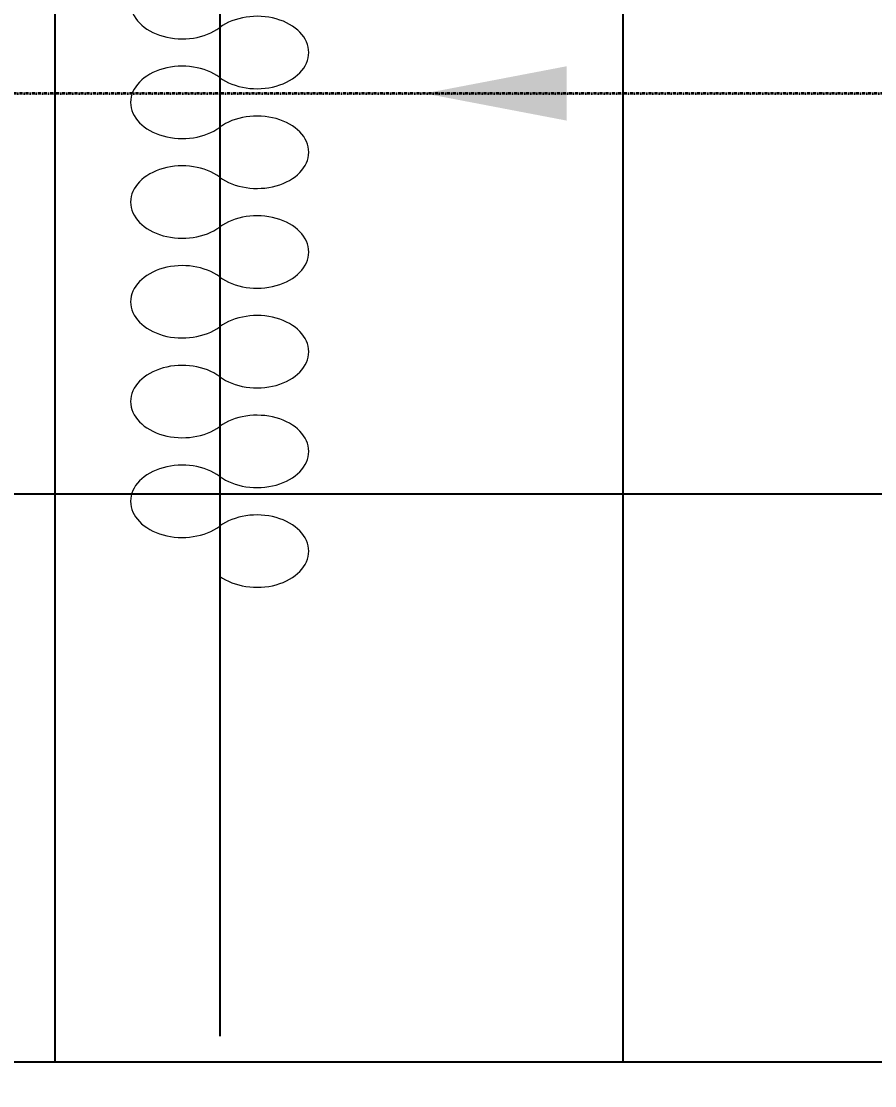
# Model space of a CAD drawing. Extents: x -12260 to 57327, y -29287 to 19916.
# Drawn here: x 36740 to 37642, y -6835 to -5711 of the extents above; entities that cross this region are included whole.
import ezdxf
from ezdxf import colors
from ezdxf.entities.mleader import LeaderData, LeaderLine
from ezdxf.math import Vec2, Vec3

# ---------------------------------------------------------------- set-up
doc = ezdxf.new("R2010")
doc.units = 0
doc.header["$LTSCALE"] = 0.25
doc.linetypes.add('DASHDOT', pattern=[25.4, 12.7, -6.35, 0, -6.35])
doc.linetypes.add('HIDDEN', pattern=[9.525, 6.35, -3.175])
doc.layers.add('01-First Floor-FUR$0$FALSE CEILING', color=251, linetype='Continuous')
for name, color, linetype, lineweight in [('01-First Floor-FUR$0$LOADING', 253, 'Continuous', 5), ('01-First Floor-FUR$0$Walls', 251, 'Continuous', 5), ('E-LITE-CIRC', 6, 'Continuous', 25), ('E-LITE-CLNG-CNDT', 6, 'DASHDOT', 35), ('E-POWR-CLNG-CNDT', 6, 'DASHDOT', 35), ('E-POWR-FLOR-CNDT @ 100', 6, 'HIDDEN', 25)]:
    doc.layers.add(name, color=color, linetype=linetype, lineweight=lineweight)
doc.styles.add('DC_SIMPLEX', font='SIMPLEX.shx', dxfattribs={"width": 0.7})

# ---------------------------------------------------------------- blocks, each defined once
blk = doc.blocks.new('01-First Floor-FUR$0$CURTAIN')
for centre, start, end in [((-0.3386, 0.0395), 313.5684, 226.4316), ((-0.1881, 0.0395), 313.5684, 226.4316), ((-0.0376, 0.0395), 313.5684, 226.4316), ((0.1129, 0.0395), 313.5684, 226.4316), ((0.2633, 0.0395), 313.5684, 226.4316), ((0.4138, 0.0395), 313.5684, 226.4316), ((0.5643, 0.0395), 313.5684, 226.4316), ((0.7148, 0.0395), 313.5684, 226.4316), ((0.8653, 0.0395), 313.5684, 226.4316), ((0.0376, -0.0395), 133.5684, 46.4316), ((0.1881, -0.0395), 133.5684, 46.4316), ((0.3386, -0.0395), 133.5684, 46.4316), ((0.4891, -0.0395), 133.5684, 46.4316), ((0.6396, -0.0395), 133.5684, 46.4316), ((0.79, -0.0395), 133.5684, 46.4316), ((0.9405, -0.0395), 133.5684, 46.4316), ((-0.4138, -0.0395), 133.5684, 46.4316), ((-0.2633, -0.0395), 133.5684, 46.4316), ((-0.1129, -0.0395), 133.5684, 46.4316)]:
    blk.add_arc(centre, 0.0546, start, end)
blk = doc.blocks.new('01-First Floor-FUR')
at = {"layer": '01-First Floor-FUR$0$FALSE CEILING', "linetype": 'Continuous'}
for p, q in [((36776, -6810), (36776, -2810)), ((37376, -6810), (37376, -2810)), ((34976, -6210), (38476, -6210))]:
    blk.add_line(p, q, dxfattribs=at)
at = {"layer": '01-First Floor-FUR$0$FALSE CEILING', "extrusion": (-2.24007e-05, -9.13278e-07, 1)}
for p in [(36949.9, -5282.6, -0.1), (36949.9, -5341.1, -0.1)]:
    blk.add_line(p, (36949.9, -6782.6, -0.1), dxfattribs=at)
at = {"layer": '01-First Floor-FUR$0$FALSE CEILING'}
blk.add_lwpolyline([(34976, -2810), (38476, -2810), (38476, -6810), (34976, -6810)], close=True, dxfattribs=at)
at = {"layer": '01-First Floor-FUR$0$LOADING', "extrusion": (-2.24007e-05, -9.13278e-07, 1)}
for p in [(36949.9, -5282.6, -0.1), (36949.9, -5341.1, -0.1)]:
    blk.add_line(p, (36949.9, -6782.6, -0.1), dxfattribs=at)
at = {"layer": '01-First Floor-FUR$0$Walls'}
blk.add_line((38476, -6810), (36056, -6810), dxfattribs=at)
at = {"layer": '01-First Floor-FUR$0$LOADING', "extrusion": (2.23994e-05, 9.13341e-07, -1), "xscale": -699.9999999767344, "yscale": 1000.000000000003, "zscale": 1000.000000000003, "rotation": 270.0140952242026}
blk.add_blockref('01-First Floor-FUR$0$CURTAIN', (-36949.9, -5980.7, 0.9), dxfattribs=at)
blk = doc.blocks.new('ARR0W')
at = {"color": 45}
blk.add_ellipse((0, 0), major_axis=(0.4, 0), ratio=0.4, dxfattribs=at)
at = {"color": 45, "ltscale": 0.5}
blk.add_solid([(-1.4, 0.1667), (-0.4, 0), (-1.4, -0.1667)], dxfattribs=at)
blk = doc.blocks.new('*U18')
blk.add_hatch(color=256).paths.add_polyline_path([(0, -0.287), (1.5, 0), (0, 0.287)])

msp = doc.modelspace()

# ---------------------------------------------------------------- linework, layer by layer
at = {"layer": 'E-POWR-CLNG-CNDT', "elevation": -0.1}
msp.add_lwpolyline([(39212.9, -6146.5), (39033.5, -6146.5, -0.269223), (38968.4, -6108.7), (38806.2, -5824.7, 0.269223), (38741.1, -5786.9), (34826, -5786.9)], format="xyb", dxfattribs=at)

# ---------------------------------------------------------------- block references
at = {"layer": 'E-LITE-CLNG-CNDT'}
msp.add_blockref('01-First Floor-FUR', (0, 0), dxfattribs=at)
at = {"layer": 'E-POWR-FLOR-CNDT @ 100', "xscale": -100, "yscale": 100, "zscale": 100}
msp.add_blockref('*U18', (37316.4, -5786.9, -0.1), dxfattribs=at)

# ---------------------------------------------------------------- leaders
at = {"layer": 'E-LITE-CIRC'}
ml = msp.add_multileader_mtext('Standard', dxfattribs=at)
ml.set_content('{\\Fdc_el_romans|c0;\\W0.8;TO\\Fromans|c0; \\Fsimplex|c0;LP-F1/S29}', color=256, style='DC_SIMPLEX')
ml.set_leader_properties()
ml.set_arrow_properties(name='ARR0W')
ml.build(insert=Vec2(0, 0))
ml.multileader.update_dxf_attribs({"dogleg_length": 200, "arrow_head_size": 140, "scale": 100})
ctx = ml.context
ctx.base_point, ctx.scale, ctx.char_height, ctx.arrow_head_size, ctx.landing_gap_size, ctx.plane_origin, ctx.plane_x_axis, ctx.plane_y_axis = Vec3(35491.1, -5372.3, -0.1), 100, 200, 140, 140, Vec3(59687.6, -536.9, -0.1), Vec3(1, -0.000001, 0), Vec3(0.000001, 1, 0)
ctx.text_align_type = 2
notes = []
notes.append((ctx, [(1, (1, 1, 0), (37662.8, -5372.3, -0.1), (-1, 0.000001, 0), 108.8, [(0, [(38237.9, -5785.2, -0.1)], 0, [])])]))
ctx.mtext.insert, ctx.mtext.text_direction, ctx.mtext.rotation, ctx.mtext.alignment, ctx.mtext.flow_direction = Vec3(37414, -5238.9, -0.1), Vec3(1, -0.000001, 0), 6.283185, 3, 5
ml = msp.add_multileader_mtext('Standard', dxfattribs=at)
ml.set_content('{\\Fdc_el_romans|c0;\\W0.8;TO\\Fromans|c0; \\Fsimplex|c0;LP-F1/S28}', color=256, style='DC_SIMPLEX')
ml.set_leader_properties()
ml.set_arrow_properties(name='ARR0W')
ml.build(insert=Vec2(0, 0))
ml.multileader.update_dxf_attribs({"dogleg_length": 200, "arrow_head_size": 140, "scale": 100})
ctx = ml.context
ctx.base_point, ctx.scale, ctx.char_height, ctx.arrow_head_size, ctx.landing_gap_size, ctx.plane_origin, ctx.plane_x_axis, ctx.plane_y_axis = Vec3(35256.2, -7164.5, 0), 100, 200, 140, 140, Vec3(57177.4, -292.7, 0), Vec3(1, -0.000001, 0), Vec3(0.000001, 1, 0)
notes.append((ctx, [(0, (1, 1, 0), (35147.4, -7164.5, 0), (1, -0.000001, 0), 108.8, [(0, [(34922.5, -6135, 0)], 0, [])])]))
ctx.mtext.insert, ctx.mtext.text_direction, ctx.mtext.rotation, ctx.mtext.flow_direction = Vec3(35396.2, -7031.2, 0), Vec3(1, -0.000001, 0), 6.283185, 5
for ctx, leaders in notes:
    for number, flags, end, landing, length, lines in leaders:
        leader = LeaderData()
        leader.index, (leader.has_last_leader_line, leader.has_dogleg_vector, leader.attachment_direction) = number, flags
        leader.last_leader_point, leader.dogleg_vector, leader.dogleg_length = Vec3(end), Vec3(landing), length
        for number, points, colour, breaks in lines:
            line = LeaderLine()
            line.index, line.vertices, line.color, line.breaks = number, Vec3.list(points), colors.encode_raw_color(colour), breaks
            leader.lines.append(line)
        ctx.leaders.append(leader)

doc.saveas('drawing.dxf')
